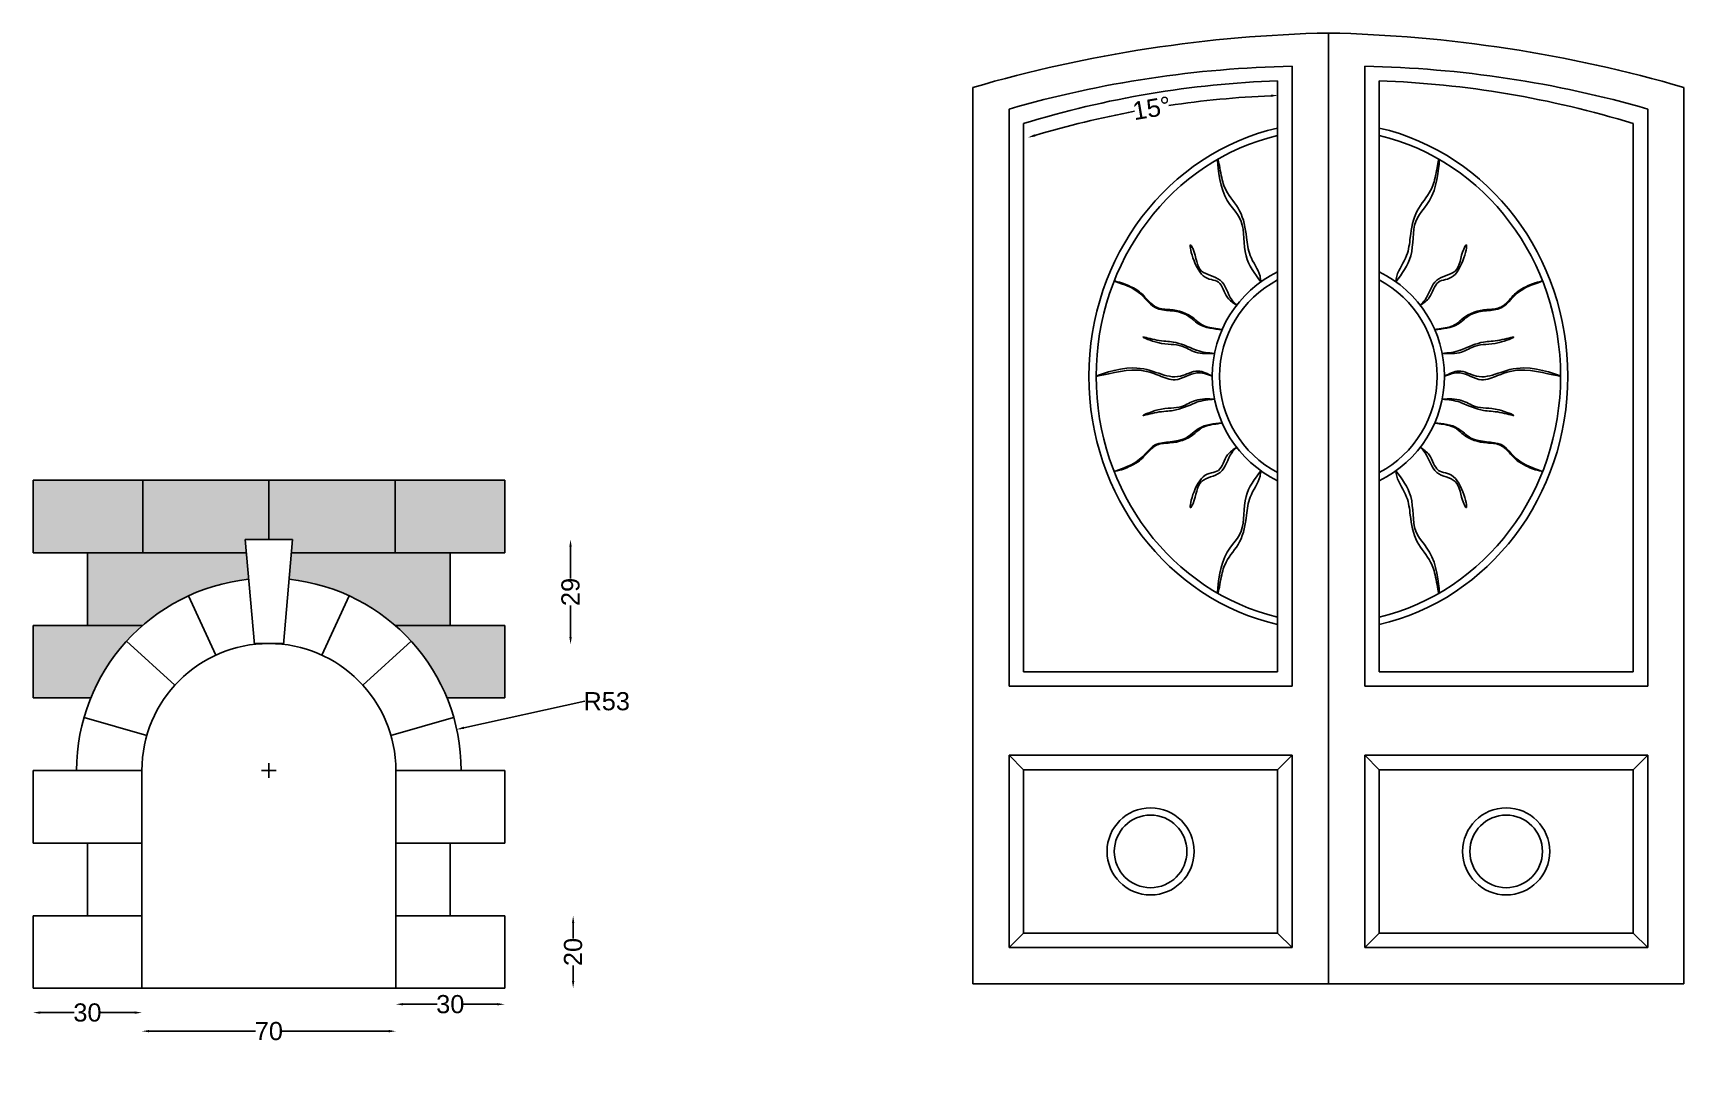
# Model space of a CAD drawing. Header units: inches. Extents: x 74 to 529, y -17 to 268.
import ezdxf

# ---------------------------------------------------------------- set-up
doc = ezdxf.new("R2010")
doc.units = ezdxf.units.IN
doc.header["$MEASUREMENT"] = 0
doc.styles.get("Standard").update_dxf_attribs({"font": 'arial.ttf'})
doc.dimstyles.get("Standard").update_dxf_attribs({"dimtxt": 5, "dimasz": 2, "dimexe": 0.18, "dimexo": 0.0625, "dimgap": 0.09, "dimtad": 0, "dimtoh": 1, "dimdec": 0, "dimzin": 0, "dimdsep": 46, "dimtxsty": 'Standard', "dimcen": 2, "dimse1": 1, "dimse2": 1, "dimadec": 0, "dimazin": 0, "dimtfac": 1, "dimtdec": 0, "dimtofl": 0, "dimtmove": 0, "dimatfit": 3, "dimfxl": 1, "dimtolj": 1, "dimtzin": 0, "dimarcsym": 0})

# ---------------------------------------------------------------- blocks, each defined once
blk = doc.blocks.new('*D1')
at = {"color": 0, "lineweight": -2, "transparency": 16777216}
for p, q in [((175.85, 0.48), (185.19, 0.48)), ((201.85, 0.48), (192.51, 0.48))]:
    blk.add_line(p, q, dxfattribs=at)
at = {"color": 0, "transparency": 16777216}
for points in [[(175.85, 0.81), (175.85, 0.15), (173.85, 0.48)], [(201.85, 0.81), (201.85, 0.15), (203.85, 0.48)]]:
    blk.add_solid(points, dxfattribs=at)
at = {"layer": 'Defpoints', "color": 0, "transparency": 16777216}
for p in [(173.85, 4.88), (203.85, 4.88), (173.85, 0.48)]:
    blk.add_point(p, dxfattribs=at)
at = {"color": 0, "transparency": 16777216, "insert": (188.85, 0.48), "char_height": 5, "attachment_point": 5}
blk.add_mtext('\\A1;30', dxfattribs=at)
blk = doc.blocks.new('*D2')
at = {"color": 0, "lineweight": -2, "transparency": 16777216}
for p, q in [((105.85, -6.94), (135.2, -6.94)), ((171.85, -6.94), (142.49, -6.94))]:
    blk.add_line(p, q, dxfattribs=at)
at = {"color": 0, "transparency": 16777216}
for points in [[(105.85, -6.6), (105.85, -7.27), (103.85, -6.94)], [(171.85, -6.6), (171.85, -7.27), (173.85, -6.94)]]:
    blk.add_solid(points, dxfattribs=at)
at = {"layer": 'Defpoints', "color": 0, "transparency": 16777216}
for p in [(103.85, 4.88), (173.85, 4.88), (173.85, -6.94)]:
    blk.add_point(p, dxfattribs=at)
at = {"color": 0, "transparency": 16777216, "insert": (138.85, -6.94), "char_height": 5, "attachment_point": 5}
blk.add_mtext('\\A1;70', dxfattribs=at)
blk = doc.blocks.new('*D3')
at = {"color": 0, "lineweight": -2, "transparency": 16777216}
for p, q in [((75.85, -1.82), (85.19, -1.82)), ((101.85, -1.82), (92.51, -1.82))]:
    blk.add_line(p, q, dxfattribs=at)
at = {"color": 0, "transparency": 16777216}
for points in [[(75.85, -1.49), (75.85, -2.16), (73.85, -1.82)], [(101.85, -1.49), (101.85, -2.16), (103.85, -1.82)]]:
    blk.add_solid(points, dxfattribs=at)
at = {"layer": 'Defpoints', "color": 0, "transparency": 16777216}
for p in [(73.85, 4.88), (103.85, 4.88), (73.85, -1.82)]:
    blk.add_point(p, dxfattribs=at)
at = {"color": 0, "transparency": 16777216, "insert": (88.85, -1.82), "char_height": 5, "attachment_point": 5}
blk.add_mtext('\\A1;30', dxfattribs=at)
blk = doc.blocks.new('*D4')
at = {"color": 0, "lineweight": -2, "transparency": 16777216}
for p, q in [((222, 126.54), (222, 117.81)), ((222, 101.65), (222, 110.37))]:
    blk.add_line(p, q, dxfattribs=at)
at = {"color": 0, "transparency": 16777216}
for points in [[(221.66, 126.54), (222.33, 126.54), (222, 128.54)], [(221.66, 101.65), (222.33, 101.65), (222, 99.65)]]:
    blk.add_solid(points, dxfattribs=at)
at = {"layer": 'Defpoints', "color": 0, "transparency": 16777216}
for p in [(145.37, 128.54), (222, 128.54), (142.85, 99.65)]:
    blk.add_point(p, dxfattribs=at)
at = {"color": 0, "transparency": 16777216, "insert": (222, 114.09), "char_height": 5, "attachment_point": 5, "rotation": 90}
blk.add_mtext('\\A1;29', dxfattribs=at)
blk = doc.blocks.new('*D5')
at = {"color": 0, "lineweight": -2, "transparency": 16777216}
for p, q in [((225.9, 83.95), (192.57, 76.65)), ((136.85, 64.88), (140.85, 64.88)), ((138.85, 62.88), (138.85, 66.88))]:
    blk.add_line(p, q, dxfattribs=at)
at = {"color": 0, "transparency": 16777216}
blk.add_solid([(192.5, 76.97), (192.64, 76.32), (190.62, 76.22)], dxfattribs=at)
at = {"layer": 'Defpoints', "color": 0, "transparency": 16777216}
for p in [(190.62, 76.22), (138.85, 64.88)]:
    blk.add_point(p, dxfattribs=at)
at = {"color": 0, "transparency": 16777216, "insert": (231.96, 83.95), "char_height": 5, "attachment_point": 5}
blk.add_mtext('\\A1;R53', dxfattribs=at)
blk = doc.blocks.new('*D6')
at = {"color": 0, "lineweight": -2, "transparency": 16777216}
for p, q in [((222.71, 22.88), (222.71, 18.58)), ((222.71, 6.88), (222.71, 11.17))]:
    blk.add_line(p, q, dxfattribs=at)
at = {"color": 0, "transparency": 16777216}
for points in [[(222.38, 22.88), (223.04, 22.88), (222.71, 24.88)], [(222.38, 6.88), (223.04, 6.88), (222.71, 4.88)]]:
    blk.add_solid(points, dxfattribs=at)
at = {"layer": 'Defpoints', "color": 0, "transparency": 16777216}
for p in [(203.85, 24.88), (222.71, 24.88), (203.85, 4.88)]:
    blk.add_point(p, dxfattribs=at)
at = {"color": 0, "transparency": 16777216, "insert": (222.71, 14.88), "char_height": 5, "attachment_point": 5, "rotation": 90}
blk.add_mtext('\\A1;20', dxfattribs=at)
blk = doc.blocks.new('*D8')
at = {"color": 0, "lineweight": -2, "transparency": 16777216}
for start, end in [(92.4811, 98.5354), (100.5713, 106.6256)]:
    blk.add_arc((426.62, -16.8), 267.88, start, end, dxfattribs=at)
at = {"color": 0, "transparency": 16777216}
for points in [[(415.01, 251.16), (415.03, 250.5), (417.02, 250.91)], [(350.07, 239.56), (349.87, 240.2), (348.06, 239.3)]]:
    blk.add_solid(points, dxfattribs=at)
at = {"layer": 'Defpoints', "color": 0, "transparency": 16777216}
for p in [(416.87, 254.94), (393.72, 249.05), (346.87, 243.16), (426.62, -16.8)]:
    blk.add_point(p, dxfattribs=at)
at = {"color": 0, "transparency": 16777216, "insert": (382.16, 247.37), "char_height": 5, "attachment_point": 5, "rotation": 9.5534}
blk.add_mtext('\\A1;15°', dxfattribs=at)

msp = doc.modelspace()

# ---------------------------------------------------------------- hatches: boundary and pattern name
at = {"true_color": 0xf26722}
h = msp.add_hatch(dxfattribs=at)
h.set_pattern_fill('CORK', color=30, scale=5)
h.set_pattern_definition([(0, (0, 0), (0, 0.625), []), (135, (0.3125, -0.3125), (-1.25, -1.25), [0.883883, -0.883883]), (135, (0.4688, -0.3125), (-1.25, -1.25), [0.883883, -0.883883]), (135, (0.625, -0.3125), (-1.25, -1.25), [0.883883, -0.883883])])
h.paths.add_polyline_path([(104.08, 144.88), (73.85, 144.88), (73.85, 124.88), (88.85, 124.88), (104.08, 124.88)])
h.paths.add_polyline_path([(138.85, 144.88), (104.08, 144.88), (104.08, 124.88), (132.64, 124.88), (132.32, 128.54), (138.85, 128.54)])
h.paths.add_polyline_path([(173.62, 144.88), (138.85, 144.88), (138.85, 128.54), (145.37, 128.54), (145.05, 124.88), (173.62, 124.88)])
h.paths.add_polyline_path([(203.85, 144.88), (173.62, 144.88), (173.62, 124.88), (188.85, 124.88), (203.85, 124.88)])
h.paths.add_polyline_path([(133.28, 117.58, 0.15377), (104.08, 104.88), (88.85, 104.88), (88.85, 124.88), (104.08, 124.88), (132.64, 124.88)])
h.paths.add_polyline_path([(188.85, 124.88), (173.62, 124.88), (145.05, 124.88), (144.42, 117.58, -0.15377), (173.62, 104.88), (188.85, 104.88)])
h.paths.add_polyline_path([(104.08, 104.88), (88.85, 104.88), (73.85, 104.88), (73.85, 84.88), (89.77, 84.88, -0.117608)])
h.paths.add_polyline_path([(203.85, 104.88), (188.85, 104.88), (173.62, 104.88, -0.117608), (187.93, 84.88), (203.85, 84.88)])

# ---------------------------------------------------------------- linework, layer by layer
for p, q in [((430.87, 6.1), (430.87, 268.1)), ((416.87, 92.1), (416.87, 254.94)), ((420.87, 247.16), (420.87, 258.94)), ((440.87, 247.16), (440.87, 258.94)), ((444.87, 92.1), (444.87, 254.94)), ((332.87, 6.1), (332.87, 253.1)), ((528.87, 6.1), (528.87, 253.1)), ((342.87, 88.1), (342.87, 247.16)), ((420.87, 247.16), (420.87, 88.1)), ((440.87, 247.16), (440.87, 88.1)), ((518.87, 88.1), (518.87, 247.16)), ((346.87, 92.1), (346.87, 243.16)), ((514.87, 92.1), (514.87, 243.16)), ((73.85, 124.88), (73.85, 144.88)), ((73.85, 144.88), (203.85, 144.88)), ((104.08, 124.88), (104.08, 144.88)), ((138.85, 128.54), (138.85, 144.88)), ((173.62, 124.88), (173.62, 144.88)), ((203.85, 144.88), (203.85, 124.88)), ((134.85, 99.65), (132.32, 128.54)), ((145.37, 128.54), (132.32, 128.54)), ((142.85, 99.65), (145.37, 128.54)), ((88.85, 124.88), (73.85, 124.88)), ((88.85, 124.88), (88.85, 104.88)), ((88.85, 104.88), (88.85, 124.88)), ((132.64, 124.88), (88.85, 124.88)), ((188.85, 124.88), (145.05, 124.88)), ((188.85, 104.88), (188.85, 124.88)), ((203.85, 124.88), (188.85, 124.88)), ((124.23, 96.68), (116.72, 113.04)), ((153.46, 96.68), (160.98, 113.04)), ((73.85, 84.88), (73.85, 104.88)), ((73.85, 104.88), (104.08, 104.88)), ((173.62, 104.88), (203.85, 104.88)), ((203.85, 104.88), (188.85, 104.88)), ((203.85, 104.88), (203.85, 84.88)), ((112.96, 88.43), (99.65, 100.55)), ((164.73, 88.43), (178.04, 100.55)), ((142.85, 99.88), (134.85, 99.88)), ((134.85, 99.88), (134.85, 99.65)), ((138.85, 99.88), (142.85, 99.88)), ((142.85, 99.88), (142.85, 99.65)), ((142.85, 99.65), (142.85, 99.88)), ((416.87, 92.1), (346.87, 92.1)), ((444.87, 92.1), (514.87, 92.1)), ((420.87, 88.1), (342.87, 88.1)), ((440.87, 88.1), (518.87, 88.1)), ((89.77, 84.88), (73.85, 84.88)), ((203.85, 84.88), (187.93, 84.88)), ((105.21, 74.56), (87.91, 79.53)), ((172.48, 74.56), (189.78, 79.53)), ((342.87, 16.1), (342.87, 69.1)), ((342.87, 69.1), (420.87, 69.1)), ((346.87, 65.1), (342.87, 69.1)), ((416.87, 65.1), (420.87, 69.1)), ((420.87, 69.1), (420.87, 16.1)), ((518.87, 69.1), (440.87, 69.1)), ((440.87, 69.1), (440.87, 16.1)), ((444.87, 65.1), (440.87, 69.1)), ((514.87, 65.1), (518.87, 69.1)), ((518.87, 16.1), (518.87, 69.1)), ((73.85, 44.88), (73.85, 64.88)), ((73.85, 64.88), (103.85, 64.88)), ((103.85, 64.88), (103.85, 4.88)), ((203.85, 64.88), (173.85, 64.88)), ((173.85, 64.88), (173.85, 4.88)), ((173.85, 64.88), (191.85, 64.88)), ((203.85, 64.88), (196.85, 64.88)), ((203.85, 44.88), (203.85, 64.88)), ((346.87, 20.1), (346.87, 65.1)), ((346.87, 65.1), (416.87, 65.1)), ((416.87, 65.1), (416.87, 20.1)), ((514.87, 65.1), (444.87, 65.1)), ((444.87, 65.1), (444.87, 20.1)), ((514.87, 20.1), (514.87, 65.1)), ((88.85, 44.88), (73.85, 44.88)), ((88.85, 24.88), (88.85, 44.88)), ((88.85, 44.88), (103.85, 44.88)), ((188.85, 44.88), (173.85, 44.88)), ((188.85, 24.88), (188.85, 44.88)), ((188.85, 44.88), (203.85, 44.88)), ((73.85, 4.88), (73.85, 24.88)), ((73.85, 24.88), (88.85, 24.88)), ((88.85, 24.88), (103.85, 24.88)), ((188.85, 24.88), (173.85, 24.88)), ((203.85, 24.88), (188.85, 24.88)), ((203.85, 4.88), (203.85, 24.88)), ((342.87, 16.1), (346.87, 20.1)), ((416.87, 20.1), (346.87, 20.1)), ((420.87, 16.1), (416.87, 20.1)), ((440.87, 16.1), (444.87, 20.1)), ((444.87, 20.1), (514.87, 20.1)), ((518.87, 16.1), (514.87, 20.1)), ((420.87, 16.1), (342.87, 16.1)), ((440.87, 16.1), (518.87, 16.1)), ((73.85, 4.88), (103.85, 4.88)), ((103.85, 4.88), (173.85, 4.88)), ((173.85, 4.88), (203.85, 4.88)), ((332.87, 6.1), (528.87, 6.1)), ((430.87, 6.1), (440.87, 6.1))]:
    msp.add_line(p, q)
for centre, radius in [((381.87, 42.6), 12), ((381.87, 42.6), 10), ((479.87, 42.6), 12), ((479.87, 42.6), 10)]:
    msp.add_circle(centre, radius)
for centre, radius, start, end in [((438.84, -111.59), 379.78, 91.2022, 106.2022), ((422.91, -111.59), 379.78, 73.7978, 88.7978), ((426.62, -43.19), 302.18, 91.089, 106.089), ((426.62, -16.8), 271.92, 92.0534, 107.0534), ((435.13, -43.19), 302.18, 73.911, 88.911), ((435.13, -16.8), 271.92, 72.9466, 87.9466), ((430.87, 173.52), 32, 115.9445, 244.0555), ((430.87, 173.52), 32, 295.9445, 64.0555), ((430.87, 173.52), 30, 117.8181, 242.1819), ((430.87, 173.52), 30, 297.8181, 62.1819), ((138.85, 64.88), 53, 96.0317, 180), ((138.85, 64.88), 53, 0, 83.9683), ((138.85, 64.88), 35, 0, 180)]:
    msp.add_arc(centre, radius, start, end)
for major_axis, ratio, start_param, end_param in [((0, 70), 0.942857, 0.213745, 2.927848), ((0, 70), 0.942857, 3.355338, 6.06944), ((0, 68), 0.941176, 0.220533, 2.921059), ((0, 68), 0.941176, 3.362126, 6.062652)]:
    msp.add_ellipse((430.87, 173.52), major_axis=major_axis, ratio=ratio, start_param=start_param, end_param=end_param)
for points in [[(412.28, 199.56), (408.18, 206.67), (406.82, 216.2), (401.75, 224.72), (400.45, 233.34), (401.33, 228.86), (402.7, 224.72), (406.38, 219.14), (408.31, 211.79), (409.32, 206.8), (412.02, 201.07), (412.28, 199.56)], [(449.47, 199.56), (453.57, 206.67), (454.93, 216.2), (460, 224.72), (461.3, 233.34), (460.42, 228.86), (459.05, 224.72), (455.37, 219.14), (453.44, 211.79), (452.43, 206.8), (449.73, 201.07), (449.47, 199.56)], [(405.57, 193.1), (403.07, 195.2), (400.57, 199.44), (396.38, 201.2), (393.15, 209.42), (393.59, 208.54), (395.94, 202.52), (401.01, 200.02), (404.25, 194.59), (405.57, 193.1)], [(456.18, 193.1), (458.68, 195.2), (461.18, 199.44), (465.37, 201.2), (468.6, 209.42), (468.16, 208.54), (465.81, 202.52), (460.74, 200.02), (457.5, 194.59), (456.18, 193.1)], [(401.57, 186.37), (395.18, 187.88), (391.58, 190.53), (383.29, 192.35), (376.47, 197.94), (371.83, 199.77), (373.85, 199.26), (375.77, 198.51), (378.42, 197.1), (381.37, 194.21), (383.67, 192.43), (387.21, 191.9), (393.78, 189.51), (396.11, 187.65), (400.37, 186.59), (401.57, 186.37)], [(460.18, 186.37), (466.57, 187.88), (470.17, 190.53), (478.46, 192.35), (485.28, 197.94), (489.91, 199.77), (487.89, 199.26), (485.97, 198.51), (483.33, 197.1), (480.38, 194.21), (478.07, 192.43), (474.54, 191.9), (467.97, 189.51), (465.64, 187.65), (461.37, 186.59), (460.18, 186.37)], [(399.5, 179.84), (394.21, 180.19), (390.44, 181.84), (383.85, 182.8), (379.81, 184.31), (383.59, 183.48), (388.11, 182.94), (394.28, 180.81), (394.56, 180.7), (399.5, 179.84)], [(462.24, 179.84), (467.54, 180.19), (471.31, 181.84), (477.9, 182.8), (481.94, 184.31), (478.16, 183.48), (473.64, 182.94), (467.47, 180.81), (467.19, 180.7), (462.24, 179.84)], [(398.87, 173.52), (394.95, 174.95), (390.08, 173.57), (377.01, 175.82), (366.87, 173.52), (376.74, 175.21), (384.26, 173.7), (388.64, 172.54), (394.59, 174.45), (398.87, 173.52)], [(462.87, 173.52), (466.8, 174.95), (471.67, 173.57), (484.73, 175.82), (494.87, 173.52), (485.01, 175.21), (477.49, 173.7), (473.11, 172.54), (467.16, 174.45), (462.87, 173.52)], [(399.5, 167.2), (394.21, 166.85), (390.44, 165.2), (383.85, 164.24), (379.81, 162.73), (383.59, 163.56), (388.11, 164.1), (394.28, 166.23), (394.56, 166.34), (399.5, 167.2)], [(462.24, 167.2), (467.54, 166.85), (471.31, 165.2), (477.9, 164.24), (481.94, 162.73), (478.16, 163.56), (473.64, 164.1), (467.47, 166.23), (467.19, 166.34), (462.24, 167.2)], [(401.57, 160.67), (395.18, 159.16), (391.58, 156.51), (383.29, 154.69), (376.47, 149.1), (371.83, 147.27), (373.85, 147.78), (375.77, 148.53), (378.42, 149.94), (381.37, 152.82), (383.67, 154.61), (387.21, 155.14), (393.78, 157.53), (396.11, 159.38), (400.37, 160.45), (401.57, 160.67)], [(460.18, 160.67), (466.57, 159.16), (470.17, 156.51), (478.46, 154.69), (485.28, 149.1), (489.91, 147.27), (487.89, 147.78), (485.97, 148.53), (483.33, 149.94), (480.38, 152.82), (478.07, 154.61), (474.54, 155.14), (467.97, 157.53), (465.64, 159.38), (461.37, 160.45), (460.18, 160.67)], [(405.57, 153.94), (403.07, 151.84), (400.57, 147.6), (396.38, 145.84), (393.15, 137.62), (393.59, 138.5), (395.94, 144.52), (401.01, 147.02), (404.25, 152.45), (405.57, 153.94)], [(456.18, 153.94), (458.68, 151.84), (461.18, 147.6), (465.37, 145.84), (468.6, 137.62), (468.16, 138.5), (465.81, 144.52), (460.74, 147.02), (457.5, 152.45), (456.18, 153.94)], [(412.28, 147.48), (408.18, 140.37), (406.82, 130.84), (401.75, 122.32), (400.45, 113.7), (401.33, 118.18), (402.7, 122.32), (406.38, 127.9), (408.31, 135.25), (409.32, 140.24), (412.02, 145.97), (412.28, 147.48)], [(449.47, 147.48), (453.57, 140.37), (454.93, 130.84), (460, 122.32), (461.3, 113.7), (460.42, 118.18), (459.05, 122.32), (455.37, 127.9), (453.44, 135.25), (452.43, 140.24), (449.73, 145.97), (449.47, 147.48)]]:
    msp.add_spline(points, degree=3)

# ---------------------------------------------------------------- dimensions: what is measured, and where the dimension line sits
dim = msp.add_angular_dim_3p(base=(393.72, 249.05), center=(426.62, -16.8), p1=(416.87, 254.94), p2=(346.87, 243.16), dimstyle='Standard')
dim.commit()
dim.dimension.update_dxf_attribs({"geometry": '*D8', "text_midpoint": (382.16, 247.37)})
for base, p1, p2, picture, middle in [((222, 128.54), (142.85, 99.65), (145.37, 128.54), '*D4', (222, 114.09)), ((222.71, 24.88), (203.85, 4.88), (203.85, 24.88), '*D6', (222.71, 14.88))]:
    dim = msp.add_linear_dim(base=base, p1=p1, p2=p2, angle=90, dimstyle='Standard')
    dim.commit()
    dim.dimension.update_dxf_attribs({"geometry": picture, "text_midpoint": middle})
dim = msp.add_radius_dim(center=(138.85, 64.88), mpoint=(190.62, 76.22), dimstyle='Standard')
dim.commit()
dim.dimension.update_dxf_attribs({"geometry": '*D5', "text_midpoint": (225.9, 83.95), "dimtype": 164})
for base, p1, p2, picture, middle in [((73.85, -1.82), (103.85, 4.88), (73.85, 4.88), '*D3', (88.85, -1.82)), ((173.85, -6.94), (103.85, 4.88), (173.85, 4.88), '*D2', (138.85, -6.94)), ((173.85, 0.48), (203.85, 4.88), (173.85, 4.88), '*D1', (188.85, 0.48))]:
    dim = msp.add_linear_dim(base=base, p1=p1, p2=p2, dimstyle='Standard')
    dim.commit()
    dim.dimension.update_dxf_attribs({"geometry": picture, "text_midpoint": middle})

doc.saveas('drawing.dxf')
